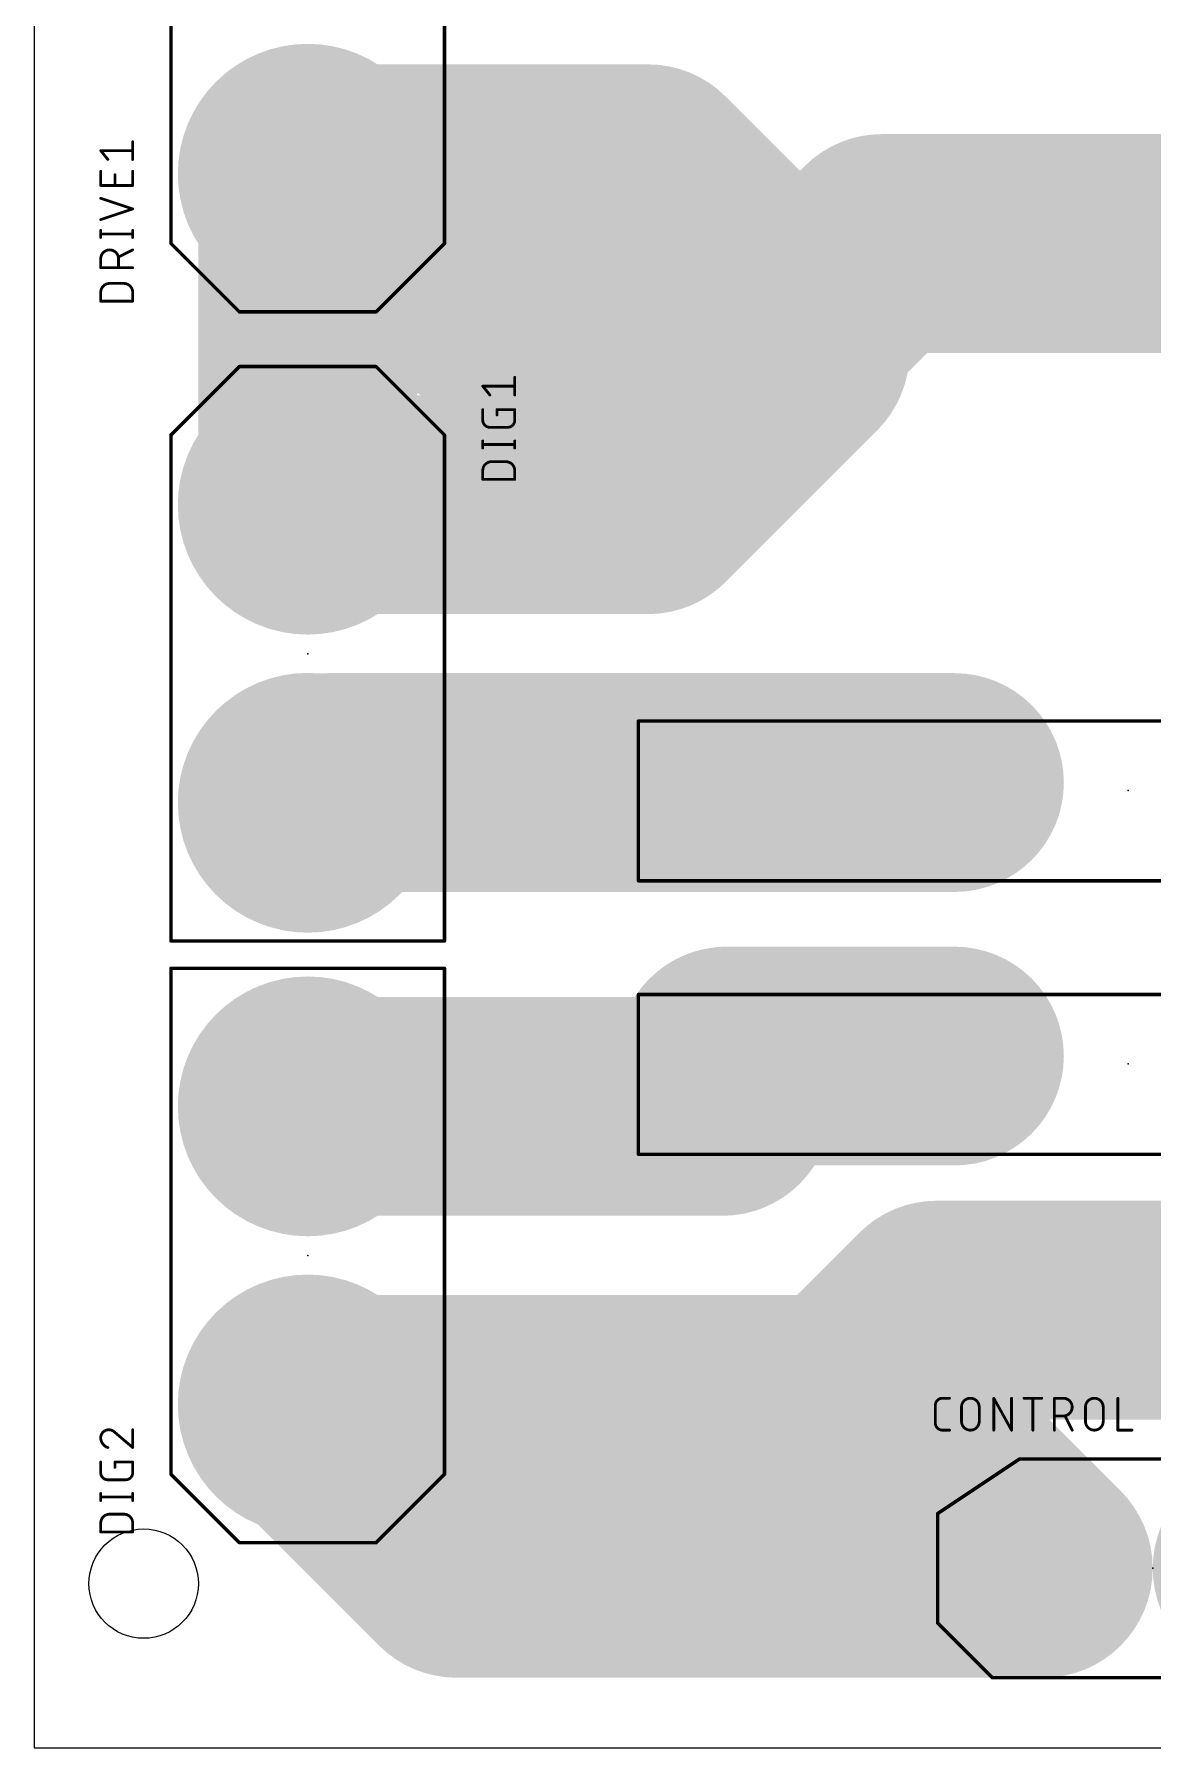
# Model space of a CAD drawing. Extents: x 0 to 150, y 0 to 100.
# Drawn here: x 0 to 40.9, y 0 to 62.6 of the extents above; entities that cross this region are included whole.
import ezdxf

# ---------------------------------------------------------------- set-up
doc = ezdxf.new("R2010")
doc.units = 0
for name, color, linetype in [('1', 22, 'CONTINUOUS'), ('16', 175, 'CONTINUOUS'), ('17', 82, 'CONTINUOUS'), ('18', 82, 'CONTINUOUS'), ('20', 30, 'CONTINUOUS'), ('21', 253, 'CONTINUOUS'), ('23', 7, 'CONTINUOUS')]:
    doc.layers.add(name, color=color, linetype=linetype)

# ---------------------------------------------------------------- blocks, each defined once
blk = doc.blocks.new('ROUNDP')
at = {"const_width": 0.5}
blk.add_lwpolyline([(0, -0.25, 1), (0, 0.25, 1), (0, -0.25)], format="xyb", dxfattribs=at)
blk = doc.blocks.new('ROUNDV')
at = {"const_width": 0.5}
blk.add_lwpolyline([(0, -0.25, 1), (0, 0.25, 1), (0, -0.25)], format="xyb", dxfattribs=at)

msp = doc.modelspace()

# ---------------------------------------------------------------- linework, layer by layer
at = {"layer": '1', "const_width": 8}
for points in [[(31, 55), (28, 52)], [(68, 55), (31, 55)], [(33, 16), (26, 9)], [(59, 16), (33, 16)], [(26, 9), (24, 9)]]:
    msp.add_lwpolyline(points, dxfattribs=at)
at = {"layer": '1', "const_width": 4}
for points in [[(31, 57, 1), (31, 53)], [(32.4142, 53.5858, 1), (29.5858, 56.4142)], [(26.5858, 53.4142, 1), (29.4142, 50.5858)], [(33, 18, 1), (33, 14)], [(34.4142, 14.5858, 1), (31.5858, 17.4142)], [(24, 11, 1), (24, 7)], [(26, 7, 1), (26, 11)], [(24.5858, 10.4142, 1), (27.4142, 7.5858)]]:
    msp.add_lwpolyline(points, format="xyb", dxfattribs=at)
at = {"layer": '16', "const_width": 8}
for points in [[(10, 57.55), (22.45, 57.55)], [(22.45, 57.55), (28, 52)], [(10, 45.45), (10, 56)], [(10, 56), (20, 51)], [(28, 52), (28, 51)], [(28, 51), (22.45, 45.45)], [(22.45, 45.45), (10, 45.45)], [(10.74, 35.29), (10, 34.55)], [(25.325, 35.29), (10.74, 35.29)], [(33.65, 35.29), (25.325, 35.29)], [(25.325, 25.29), (25.165, 23.45)], [(33.65, 25.29), (25.325, 25.29)], [(10, 23.45), (25.165, 23.45)], [(30.91, 12.55), (10, 12.55)], [(13.55, 9), (10, 12.55)], [(30.91, 12.55), (36.9, 6.56)], [(15.44, 6.56), (10, 12)], [(10, 12), (11, 12)], [(24, 9), (13.55, 9)], [(46.35, 8.01), (44.9, 6.56)], [(36.9, 6.56), (15.44, 6.56)], [(44.9, 6.56), (55.47, 6.56)]]:
    msp.add_lwpolyline(points, dxfattribs=at)
at = {"layer": '16', "const_width": 4}
for points in [[(10, 59.55, 1), (10, 55.55)], [(23.8642, 58.9642, 1), (21.0358, 56.1358)], [(22.45, 55.55, 1), (22.45, 59.55)], [(12, 56, 1), (8, 56)], [(10.8944, 57.7889, 1), (9.1056, 54.2111)], [(30, 52, 1), (26, 52)], [(26.5858, 50.5858, 1), (29.4142, 53.4142)], [(19.1056, 49.2111, 1), (20.8944, 52.7889)], [(29.4142, 49.5858, 1), (26.5858, 52.4142)], [(26, 51, 1), (30, 51)], [(10, 47.45, 1), (10, 43.45)], [(22.45, 43.45, 1), (22.45, 47.45)], [(21.0358, 46.8642, 1), (23.8642, 44.0358)], [(8, 45.45, 1), (12, 45.45)], [(10.74, 37.29, 1), (10.74, 33.29)], [(12.1542, 33.8758, 1), (9.3258, 36.7042)], [(25.325, 37.29, 1), (25.325, 33.29)], [(25.325, 33.29, 1), (25.325, 37.29)], [(33.65, 33.29, 1), (33.65, 37.29)], [(8.5858, 35.9642, 1), (11.4142, 33.1358)], [(25.325, 27.29, 1), (25.325, 23.29)], [(27.3175, 25.1167, 1), (23.3325, 25.4633)], [(33.65, 23.29, 1), (33.65, 27.29)], [(10, 25.45, 1), (10, 21.45)], [(25.165, 21.45, 1), (25.165, 25.45)], [(23.1725, 23.6233, 1), (27.1575, 23.2767)], [(10, 14.55, 1), (10, 10.55)], [(11.4142, 13.9642, 1), (8.5858, 11.1358)], [(32.3242, 13.9642, 1), (29.4958, 11.1358)], [(30.91, 10.55, 1), (30.91, 14.55)], [(11.4142, 13.4142, 1), (8.5858, 10.5858)], [(10, 14, 1), (10, 10)], [(11, 10, 1), (11, 14)], [(13.55, 11, 1), (13.55, 7)], [(24, 7, 1), (24, 11)], [(12.1358, 7.5858, 1), (14.9642, 10.4142)], [(15.44, 8.56, 1), (15.44, 4.56)], [(36.9, 4.56, 1), (36.9, 8.56)], [(44.9, 8.56, 1), (44.9, 4.56)], [(14.0258, 5.1458, 1), (16.8542, 7.9742)], [(35.4858, 5.1458, 1), (38.3142, 7.9742)]]:
    msp.add_lwpolyline(points, format="xyb", dxfattribs=at)
at = {"layer": '20'}
for p, q in [((0, 100), (0, 0)), ((0, 0), (150, 0))]:
    msp.add_line(p, q, dxfattribs=at)
msp.add_circle((4, 6), 2, dxfattribs=at)
at = {"layer": '21'}
for points, const_width in [([(5, 55), (5, 73.5)], 0.127), ([(15, 73.5), (15, 55)], 0.127), ([(2.6904, 58.0724), (2.4308, 58.3969)], 0.1016), ([(2.4308, 58.3969), (3.5992, 58.3969)], 0.1016), ([(3.5992, 58.0724), (3.5992, 58.7215)], 0.1016), ([(2.4308, 57.1222), (2.4308, 57.6414)], 0.1016), ([(3.5992, 57.6414), (3.5992, 57.1222)], 0.1016), ([(3.5992, 57.1222), (2.4308, 57.1222)], 0.1016), ([(2.9501, 57.1222), (2.9501, 57.5116)], 0.1016), ([(3.5992, 56.2634), (2.4308, 56.6528)], 0.1016), ([(2.4308, 55.8739), (3.5992, 56.2634)], 0.1016), ([(2.4308, 55.2191), (2.4308, 55.4788)], 0.1016), ([(2.4308, 55.349), (3.5992, 55.349)], 0.1016), ([(3.5992, 55.2191), (3.5992, 55.4788)], 0.1016), ([(3.5992, 54.7665), (3.0799, 54.5068)], 0.1016), ([(5, 55), (7.5, 52.5)], 0.127), ([(12.5, 52.5), (15, 55)], 0.127), ([(2.4308, 54.1174), (2.4308, 54.4419)], 0.1016), ([(3.5992, 54.1174), (2.4308, 54.1174)], 0.1016), ([(3.0799, 54.4419), (3.0799, 54.1174)], 0.1016), ([(2.4308, 52.8908), (2.4308, 53.2154)], 0.1016), ([(2.7554, 53.5399), (3.2746, 53.5399)], 0.1016), ([(3.5992, 53.2154), (3.5992, 52.8908)], 0.1016), ([(3.5992, 52.8908), (2.4308, 52.8908)], 0.1016), ([(7.5, 52.5), (12.5, 52.5)], 0.127), ([(7.5, 50.5), (5, 48)], 0.127), ([(12.5, 50.5), (7.5, 50.5)], 0.127), ([(15, 48), (12.5, 50.5)], 0.127), ([(17.5692, 49.4601), (17.5692, 50.1092)], 0.1016), ([(16.6604, 49.4601), (16.4008, 49.7846)], 0.1016), ([(16.4008, 49.7846), (17.5692, 49.7846)], 0.1016), ([(16.4008, 48.5386), (16.4008, 48.9281)], 0.1016), ([(16.9201, 48.7334), (16.9201, 48.9281)], 0.1016), ([(16.9201, 48.9281), (17.5692, 48.9281)], 0.1016), ([(17.5692, 48.9281), (17.5692, 48.5386)], 0.1016), ([(17.3096, 48.279), (16.6604, 48.279)], 0.1016), ([(5, 29.5), (5, 48)], 0.127), ([(15, 48), (15, 29.5)], 0.127), ([(16.4008, 47.5212), (16.4008, 47.7809)], 0.1016), ([(16.4008, 47.6511), (17.5692, 47.6511)], 0.1016), ([(17.5692, 47.5212), (17.5692, 47.7809)], 0.1016), ([(16.7254, 47.0231), (17.2446, 47.0231)], 0.1016), ([(16.4008, 46.374), (16.4008, 46.6986)], 0.1016), ([(17.5692, 46.374), (16.4008, 46.374)], 0.1016), ([(17.5692, 46.6986), (17.5692, 46.374)], 0.1016), ([(22.093, 37.539), (22.093, 31.699)], 0.127), ([(22.095, 37.54), (57.905, 37.54)], 0.127), ([(22.095, 31.698), (57.905, 31.698)], 0.127), ([(15, 29.5), (5, 29.5)], 0.127), ([(5, 10), (5, 28.5)], 0.127), ([(5, 28.5), (15, 28.5)], 0.127), ([(15, 28.5), (15, 10)], 0.127), ([(22.093, 27.539), (22.093, 21.699)], 0.127), ([(22.095, 27.54), (57.905, 27.54)], 0.127), ([(22.095, 21.698), (57.905, 21.698)], 0.127), ([(32.9508, 11.8704), (32.9508, 12.5196)], 0.1016), ([(33.2104, 12.7792), (33.4701, 12.7792)], 0.1016), ([(35.0877, 11.6108), (35.0877, 12.7792)], 0.1016), ([(35.0877, 12.7792), (35.7368, 11.6108)], 0.1016), ([(35.7368, 11.6108), (35.7368, 12.7792)], 0.1016), ([(36.1926, 12.7792), (36.8417, 12.7792)], 0.1016), ([(36.5172, 11.6108), (36.5172, 12.7792)], 0.1016), ([(37.3049, 11.6108), (37.3049, 12.7792)], 0.1016), ([(37.3049, 12.7792), (37.6294, 12.7792)], 0.1016), ([(39.6239, 12.7792), (39.6239, 11.6108)], 0.1016), ([(33.9066, 11.9354), (33.9066, 12.4546)], 0.1016), ([(34.5557, 12.4546), (34.5557, 11.9354)], 0.1016), ([(37.6294, 12.1301), (37.3049, 12.1301)], 0.1016), ([(37.954, 11.6108), (37.6943, 12.1301)], 0.1016), ([(38.4405, 11.9354), (38.4405, 12.4546)], 0.1016), ([(39.0896, 12.4546), (39.0896, 11.9354)], 0.1016), ([(2.9501, 11.5286), (3.5992, 10.9769)], 0.1016), ([(3.5992, 10.9769), (3.5992, 11.626)], 0.1016), ([(33.4701, 11.6108), (33.2104, 11.6108)], 0.1016), ([(39.6239, 11.6108), (40.1431, 11.6108)], 0.1016), ([(2.4308, 10.0554), (2.4308, 10.4449)], 0.1016), ([(2.9501, 10.2502), (2.9501, 10.4449)], 0.1016), ([(2.9501, 10.4449), (3.5992, 10.4449)], 0.1016), ([(3.5992, 10.4449), (3.5992, 10.0554)], 0.1016), ([(5, 10), (7.5, 7.5)], 0.127), ([(12.5, 7.5), (15, 10)], 0.127), ([(36.0325, 10.56), (33.0325, 8.56)], 0.127), ([(36.0325, 10.56), (48.7675, 10.56)], 0.127), ([(3.3396, 9.7958), (2.6904, 9.7958)], 0.1016), ([(2.4308, 9.038), (2.4308, 9.2977)], 0.1016), ([(2.4308, 9.1679), (3.5992, 9.1679)], 0.1016), ([(3.5992, 9.038), (3.5992, 9.2977)], 0.1016), ([(2.4308, 7.8908), (2.4308, 8.2154)], 0.1016), ([(2.7554, 8.5399), (3.2746, 8.5399)], 0.1016), ([(3.5992, 8.2154), (3.5992, 7.8908)], 0.1016), ([(33.0325, 4.56), (33.0325, 8.56)], 0.127), ([(3.5992, 7.8908), (2.4308, 7.8908)], 0.1016), ([(7.5, 7.5), (12.5, 7.5)], 0.127), ([(35.0325, 2.56), (33.0325, 4.56)], 0.127), ([(35.0325, 2.56), (48.7675, 2.56)], 0.127)]:
    msp.add_lwpolyline(points, dxfattribs=dict(at, const_width=const_width))
for points, const_width in [([(2.4506, 58.4128, 1), (2.411, 58.3811)], 0.0508), ([(2.4308, 58.4223, 1), (2.4308, 58.3715)], 0.0508), ([(3.6246, 58.7215, 1), (3.5738, 58.7215)], 0.0508), ([(3.5992, 58.3715, 1), (3.5992, 58.4223)], 0.0508), ([(2.4562, 57.6414, 1), (2.4054, 57.6414)], 0.0508), ([(2.6706, 58.0565, 1), (2.7103, 58.0883)], 0.0508), ([(3.5738, 58.0724, 1), (3.6246, 58.0724)], 0.0508), ([(3.6246, 57.6414, 1), (3.5738, 57.6414)], 0.0508), ([(2.4308, 57.1476, 1), (2.4308, 57.0968)], 0.0508), ([(2.4054, 57.1222, 1), (2.4562, 57.1222)], 0.0508), ([(2.9755, 57.5116, 1), (2.9247, 57.5116)], 0.0508), ([(2.9247, 57.1222, 1), (2.9755, 57.1222)], 0.0508), ([(3.5738, 57.1222, 1), (3.6246, 57.1222)], 0.0508), ([(3.5992, 57.0968, 1), (3.5992, 57.1476)], 0.0508), ([(2.4388, 56.6769, 1), (2.4228, 56.6287)], 0.0508), ([(2.4228, 55.898, 1), (2.4388, 55.8498)], 0.0508), ([(3.6072, 56.2393, 1), (3.5912, 56.2874)], 0.0508), ([(3.5912, 56.2393, 1), (3.6072, 56.2874)], 0.0508), ([(2.4562, 55.4788, 1), (2.4054, 55.4788)], 0.0508), ([(2.4054, 55.2191, 1), (2.4562, 55.2191)], 0.0508), ([(2.4308, 55.3743, 1), (2.4308, 55.3236)], 0.0508), ([(3.6246, 55.4788, 1), (3.5738, 55.4788)], 0.0508), ([(3.5738, 55.2191, 1), (3.6246, 55.2191)], 0.0508), ([(3.5992, 55.3236, 1), (3.5992, 55.3743)], 0.0508), ([(3.0799, 54.4419, 1), (2.4308, 54.4419)], 0.1016), ([(3.0686, 54.5295, 1), (3.0913, 54.4841)], 0.0508), ([(3.6106, 54.7438, 1), (3.5878, 54.7892)], 0.0508), ([(5.0225, 55.0225, 1), (4.9775, 54.9775)], 0.0635), ([(4.9683, 55, 1), (5.0317, 55)], 0.0635), ([(14.9682, 55, 1), (15.0318, 55)], 0.0635), ([(15.0225, 54.9775, 1), (14.9775, 55.0225)], 0.0635), ([(2.4562, 54.4419, 1), (2.4054, 54.4419)], 0.0508), ([(2.4054, 54.4419, 1), (2.4562, 54.4419)], 0.0508), ([(2.4308, 54.1428, 1), (2.4308, 54.092)], 0.0508), ([(2.4054, 54.1174, 1), (2.4562, 54.1174)], 0.0508), ([(3.1053, 54.4419, 1), (3.0545, 54.4419)], 0.0508), ([(3.0545, 54.4419, 1), (3.1053, 54.4419)], 0.0508), ([(3.0545, 54.1174, 1), (3.1053, 54.1174)], 0.0508), ([(3.5992, 54.092, 1), (3.5992, 54.1428)], 0.0508), ([(2.7554, 53.5399, 0.4142), (2.4308, 53.2154)], 0.1016), ([(2.4562, 53.2154, 1), (2.4054, 53.2154)], 0.0508), ([(2.7554, 53.5653, 1), (2.7554, 53.5145)], 0.0508), ([(2.7554, 53.5145, 1), (2.7554, 53.5653)], 0.0508), ([(3.5992, 53.2154, 0.4142), (3.2746, 53.5399)], 0.1016), ([(3.2746, 53.5653, 1), (3.2746, 53.5145)], 0.0508), ([(3.2746, 53.5145, 1), (3.2746, 53.5653)], 0.0508), ([(3.6246, 53.2154, 1), (3.5738, 53.2154)], 0.0508), ([(2.4054, 53.2154, 1), (2.4562, 53.2154)], 0.0508), ([(2.4308, 52.9162, 1), (2.4308, 52.8654)], 0.0508), ([(2.4054, 52.8908, 1), (2.4562, 52.8908)], 0.0508), ([(3.5738, 53.2154, 1), (3.6246, 53.2154)], 0.0508), ([(3.5738, 52.8908, 1), (3.6246, 52.8908)], 0.0508), ([(3.5992, 52.8654, 1), (3.5992, 52.9162)], 0.0508), ([(7.5, 52.5318, 1), (7.5, 52.4682)], 0.0635), ([(7.4775, 52.4775, 1), (7.5225, 52.5225)], 0.0635), ([(12.4775, 52.5225, 1), (12.5225, 52.4775)], 0.0635), ([(12.5, 52.4682, 1), (12.5, 52.5318)], 0.0635), ([(7.5, 50.5318, 1), (7.5, 50.4682)], 0.0635), ([(7.5225, 50.4775, 1), (7.4775, 50.5225)], 0.0635), ([(12.5225, 50.5225, 1), (12.4775, 50.4775)], 0.0635), ([(12.5, 50.4682, 1), (12.5, 50.5318)], 0.0635), ([(17.5946, 50.1092, 1), (17.5438, 50.1092)], 0.0508), ([(16.4206, 49.8005, 1), (16.381, 49.7688)], 0.0508), ([(16.4008, 49.81, 1), (16.4008, 49.7592)], 0.0508), ([(16.6406, 49.4442, 1), (16.6803, 49.476)], 0.0508), ([(17.5692, 49.7592, 1), (17.5692, 49.81)], 0.0508), ([(16.4262, 48.9281, 1), (16.3754, 48.9281)], 0.0508), ([(16.9455, 48.9281, 1), (16.8947, 48.9281)], 0.0508), ([(16.9201, 48.9535, 1), (16.9201, 48.9027)], 0.0508), ([(17.5438, 49.4601, 1), (17.5946, 49.4601)], 0.0508), ([(17.5946, 48.9281, 1), (17.5438, 48.9281)], 0.0508), ([(17.5692, 48.9027, 1), (17.5692, 48.9535)], 0.0508), ([(16.4008, 48.5386, 0.4142), (16.6604, 48.279)], 0.1016), ([(16.4262, 48.5386, 1), (16.3754, 48.5386)], 0.0508), ([(16.3754, 48.5386, 1), (16.4262, 48.5386)], 0.0508), ([(16.6604, 48.3044, 1), (16.6604, 48.2536)], 0.0508), ([(16.6604, 48.2536, 1), (16.6604, 48.3044)], 0.0508), ([(16.8947, 48.7334, 1), (16.9455, 48.7334)], 0.0508), ([(17.3096, 48.279, 0.4142), (17.5692, 48.5386)], 0.1016), ([(17.3096, 48.3044, 1), (17.3096, 48.2536)], 0.0508), ([(17.3096, 48.2536, 1), (17.3096, 48.3044)], 0.0508), ([(17.5946, 48.5386, 1), (17.5438, 48.5386)], 0.0508), ([(17.5438, 48.5386, 1), (17.5946, 48.5386)], 0.0508), ([(4.9775, 48.0225, 1), (5.0225, 47.9775)], 0.0635), ([(5.0317, 48, 1), (4.9683, 48)], 0.0635), ([(15.0318, 48, 1), (14.9682, 48)], 0.0635), ([(14.9775, 47.9775, 1), (15.0225, 48.0225)], 0.0635), ([(16.4262, 47.7809, 1), (16.3754, 47.7809)], 0.0508), ([(16.4008, 47.6765, 1), (16.4008, 47.6257)], 0.0508), ([(17.5946, 47.7809, 1), (17.5438, 47.7809)], 0.0508), ([(17.5692, 47.6257, 1), (17.5692, 47.6765)], 0.0508), ([(16.3754, 47.5212, 1), (16.4262, 47.5212)], 0.0508), ([(16.7254, 47.0231, 0.4142), (16.4008, 46.6986)], 0.1016), ([(16.7254, 47.0485, 1), (16.7254, 46.9977)], 0.0508), ([(16.7254, 46.9977, 1), (16.7254, 47.0485)], 0.0508), ([(17.5692, 46.6986, 0.4142), (17.2446, 47.0231)], 0.1016), ([(17.2446, 47.0485, 1), (17.2446, 46.9977)], 0.0508), ([(17.2446, 46.9977, 1), (17.2446, 47.0485)], 0.0508), ([(17.5438, 47.5212, 1), (17.5946, 47.5212)], 0.0508), ([(16.4262, 46.6986, 1), (16.3754, 46.6986)], 0.0508), ([(16.3754, 46.6986, 1), (16.4262, 46.6986)], 0.0508), ([(16.4008, 46.3994, 1), (16.4008, 46.3486)], 0.0508), ([(16.3754, 46.374, 1), (16.4262, 46.374)], 0.0508), ([(17.5946, 46.6986, 1), (17.5438, 46.6986)], 0.0508), ([(17.5438, 46.6986, 1), (17.5946, 46.6985)], 0.0508), ([(17.5438, 46.374, 1), (17.5946, 46.374)], 0.0508), ([(17.5692, 46.3486, 1), (17.5692, 46.3994)], 0.0508), ([(22.1247, 37.539, 1), (22.0613, 37.539)], 0.0635), ([(22.095, 37.5718, 1), (22.095, 37.5082)], 0.0635), ([(22.0613, 31.699, 1), (22.1247, 31.699)], 0.0635), ([(22.095, 31.7297, 1), (22.095, 31.6663)], 0.0635), ([(5, 29.5317, 1), (5, 29.4683)], 0.0635), ([(4.9683, 29.5, 1), (5.0317, 29.5)], 0.0635), ([(14.9682, 29.5, 1), (15.0318, 29.5)], 0.0635), ([(15, 29.4683, 1), (15, 29.5317)], 0.0635), ([(5, 28.5317, 1), (5, 28.4683)], 0.0635), ([(5.0317, 28.5, 1), (4.9683, 28.5)], 0.0635), ([(15.0318, 28.5, 1), (14.9682, 28.5)], 0.0635), ([(15, 28.4683, 1), (15, 28.5317)], 0.0635), ([(22.1247, 27.539, 1), (22.0613, 27.539)], 0.0635), ([(22.095, 27.5718, 1), (22.095, 27.5083)], 0.0635), ([(22.0613, 21.699, 1), (22.1247, 21.699)], 0.0635), ([(22.095, 21.7297, 1), (22.095, 21.6663)], 0.0635), ([(33.2104, 12.7792, 0.4142), (32.9508, 12.5196)], 0.1016), ([(32.9762, 12.5196, 1), (32.9254, 12.5196)], 0.0508), ([(32.9254, 12.5196, 1), (32.9762, 12.5196)], 0.0508), ([(33.2104, 12.8046, 1), (33.2104, 12.7538)], 0.0508), ([(33.2104, 12.7538, 1), (33.2104, 12.8046)], 0.0508), ([(33.4701, 12.7538, 1), (33.4701, 12.8046)], 0.0508), ([(34.5557, 12.4546, 1), (33.9066, 12.4546)], 0.1016), ([(35.1131, 12.7792, 1), (35.0623, 12.7792)], 0.0508), ([(35.1099, 12.7915, 1), (35.0655, 12.7669)], 0.0508), ([(35.7622, 12.7792, 1), (35.7114, 12.7792)], 0.0508), ([(36.1926, 12.8046, 1), (36.1926, 12.7538)], 0.0508), ([(36.5426, 12.7792, 1), (36.4918, 12.7792)], 0.0508), ([(36.8417, 12.7538, 1), (36.8417, 12.8046)], 0.0508), ([(37.3303, 12.7792, 1), (37.2795, 12.7792)], 0.0508), ([(37.3049, 12.8046, 1), (37.3049, 12.7538)], 0.0508), ([(37.6294, 12.1301, 1), (37.6294, 12.7792)], 0.1016), ([(37.6294, 12.8046, 1), (37.6294, 12.7538)], 0.0508), ([(37.6294, 12.7538, 1), (37.6294, 12.8046)], 0.0508), ([(39.0896, 12.4546, 1), (38.4405, 12.4546)], 0.1016), ([(39.6493, 12.7792, 1), (39.5985, 12.7792)], 0.0508), ([(32.9508, 11.8704, 0.4142), (33.2104, 11.6108)], 0.1016), ([(32.9762, 11.8704, 1), (32.9254, 11.8704)], 0.0508), ([(33.932, 12.4546, 1), (33.8812, 12.4546)], 0.0508), ([(33.8812, 12.4546, 1), (33.932, 12.4546)], 0.0508), ([(33.9066, 11.9354, 1), (34.5557, 11.9354)], 0.1016), ([(33.932, 11.9354, 1), (33.8812, 11.9354)], 0.0508), ([(33.8812, 11.9354, 1), (33.932, 11.9354)], 0.0508), ([(34.5811, 12.4546, 1), (34.5303, 12.4546)], 0.0508), ([(34.5303, 12.4546, 1), (34.5811, 12.4546)], 0.0508), ([(34.5811, 11.9354, 1), (34.5303, 11.9354)], 0.0508), ([(34.5303, 11.9354, 1), (34.5811, 11.9354)], 0.0508), ([(37.3049, 12.1555, 1), (37.3049, 12.1047)], 0.0508), ([(37.6294, 12.1555, 1), (37.6294, 12.1047)], 0.0508), ([(37.6294, 12.1047, 1), (37.6294, 12.1555)], 0.0508), ([(37.7171, 12.1414, 1), (37.6716, 12.1187)], 0.0508), ([(38.4659, 12.4546, 1), (38.4151, 12.4546)], 0.0508), ([(38.4151, 12.4546, 1), (38.4659, 12.4546)], 0.0508), ([(38.4405, 11.9354, 1), (39.0896, 11.9354)], 0.1016), ([(38.4659, 11.9354, 1), (38.4151, 11.9354)], 0.0508), ([(38.4151, 11.9354, 1), (38.4659, 11.9354)], 0.0508), ([(39.115, 12.4546, 1), (39.0642, 12.4546)], 0.0508), ([(39.0642, 12.4546, 1), (39.115, 12.4546)], 0.0508), ([(39.115, 11.9354, 1), (39.0642, 11.9354)], 0.0508), ([(39.0642, 11.9354, 1), (39.115, 11.9354)], 0.0508), ([(2.7229, 11.626, 0.4142), (2.4308, 11.3339)], 0.1016), ([(2.4308, 11.3339, 0.3252), (2.6904, 10.9769)], 0.1016), ([(2.4562, 11.3339, 1), (2.4054, 11.3339)], 0.0508), ([(2.4054, 11.3339, 1), (2.4562, 11.3339)], 0.0508), ([(2.9501, 11.5286, 0.2053), (2.7229, 11.626)], 0.1016), ([(2.7229, 11.6514, 1), (2.7229, 11.6006)], 0.0508), ([(2.7229, 11.6006, 1), (2.7229, 11.6514)], 0.0508), ([(2.9665, 11.548, 1), (2.9336, 11.5093)], 0.0508), ([(2.9317, 11.5111, 1), (2.9685, 11.5462)], 0.0508), ([(3.6246, 11.626, 1), (3.5738, 11.626)], 0.0508), ([(32.9254, 11.8704, 1), (32.9762, 11.8704)], 0.0508), ([(33.2104, 11.6362, 1), (33.2104, 11.5854)], 0.0508), ([(33.2104, 11.5854, 1), (33.2104, 11.6362)], 0.0508), ([(33.4701, 11.5854, 1), (33.4701, 11.6362)], 0.0508), ([(35.0623, 11.6108, 1), (35.1131, 11.6108)], 0.0508), ([(35.7114, 11.6108, 1), (35.7622, 11.6108)], 0.0508), ([(35.7146, 11.5985, 1), (35.759, 11.6231)], 0.0508), ([(36.4918, 11.6108, 1), (36.5426, 11.6108)], 0.0508), ([(37.2795, 11.6108, 1), (37.3303, 11.6108)], 0.0508), ([(37.9313, 11.5994, 1), (37.9767, 11.6222)], 0.0508), ([(39.6239, 11.6362, 1), (39.6239, 11.5854)], 0.0508), ([(39.5985, 11.6108, 1), (39.6493, 11.6108)], 0.0508), ([(40.1431, 11.5854, 1), (40.1431, 11.6362)], 0.0508), ([(2.6826, 10.9527, 1), (2.6983, 11.0011)], 0.0508), ([(3.5738, 10.9769, 1), (3.6246, 10.9769)], 0.0508), ([(3.5827, 10.9575, 1), (3.6157, 10.9962)], 0.0508), ([(2.4562, 10.4449, 1), (2.4054, 10.4449)], 0.0508), ([(2.4308, 10.0554, 0.4142), (2.6904, 9.7958)], 0.1016), ([(2.4562, 10.0554, 1), (2.4054, 10.0554)], 0.0508), ([(2.4054, 10.0554, 1), (2.4562, 10.0554)], 0.0508), ([(2.9755, 10.4449, 1), (2.9247, 10.4449)], 0.0508), ([(2.9501, 10.4703, 1), (2.9501, 10.4195)], 0.0508), ([(2.9247, 10.2502, 1), (2.9755, 10.2502)], 0.0508), ([(3.3396, 9.7958, 0.4142), (3.5992, 10.0554)], 0.1016), ([(3.6246, 10.4449, 1), (3.5738, 10.4449)], 0.0508), ([(3.6246, 10.0554, 1), (3.5738, 10.0554)], 0.0508), ([(3.5738, 10.0554, 1), (3.6246, 10.0554)], 0.0508), ([(3.5992, 10.4195, 1), (3.5992, 10.4703)], 0.0508), ([(5.0225, 10.0225, 1), (4.9775, 9.9775)], 0.0635), ([(4.9683, 10, 1), (5.0317, 10)], 0.0635), ([(14.9682, 10, 1), (15.0318, 10)], 0.0635), ([(15.0225, 9.9775, 1), (14.9775, 10.0225)], 0.0635), ([(36.0325, 10.5918, 1), (36.0325, 10.5282)], 0.0635), ([(36.0501, 10.5336, 1), (36.0149, 10.5864)], 0.0635), ([(2.6904, 9.8212, 1), (2.6904, 9.7704)], 0.0508), ([(2.6904, 9.7704, 1), (2.6904, 9.8212)], 0.0508), ([(3.3396, 9.8212, 1), (3.3396, 9.7704)], 0.0508), ([(3.3396, 9.7704, 1), (3.3396, 9.8212)], 0.0508), ([(2.4562, 9.2977, 1), (2.4054, 9.2977)], 0.0508), ([(2.4308, 9.1933, 1), (2.4308, 9.1425)], 0.0508), ([(2.4054, 9.038, 1), (2.4562, 9.038)], 0.0508), ([(3.6246, 9.2977, 1), (3.5738, 9.2977)], 0.0508), ([(3.5738, 9.038, 1), (3.6246, 9.038)], 0.0508), ([(3.5992, 9.1425, 1), (3.5992, 9.1933)], 0.0508), ([(2.7554, 8.5399, 0.4142), (2.4308, 8.2154)], 0.1016), ([(2.4562, 8.2154, 1), (2.4054, 8.2154)], 0.0508), ([(2.4054, 8.2154, 1), (2.4562, 8.2154)], 0.0508), ([(2.7554, 8.5653, 1), (2.7554, 8.5145)], 0.0508), ([(2.7554, 8.5145, 1), (2.7554, 8.5653)], 0.0508), ([(3.5992, 8.2154, 0.4142), (3.2746, 8.5399)], 0.1016), ([(3.2746, 8.5653, 1), (3.2746, 8.5145)], 0.0508), ([(3.2746, 8.5145, 1), (3.2746, 8.5653)], 0.0508), ([(3.6246, 8.2154, 1), (3.5738, 8.2154)], 0.0508), ([(3.5738, 8.2154, 1), (3.6246, 8.2154)], 0.0508), ([(33.0643, 8.56, 1), (33.0007, 8.56)], 0.0635), ([(33.0149, 8.5864, 1), (33.0501, 8.5336)], 0.0635), ([(2.4308, 7.9162, 1), (2.4308, 7.8654)], 0.0508), ([(2.4054, 7.8908, 1), (2.4562, 7.8908)], 0.0508), ([(3.5738, 7.8908, 1), (3.6246, 7.8908)], 0.0508), ([(3.5992, 7.8654, 1), (3.5992, 7.9162)], 0.0508), ([(7.5, 7.5317, 1), (7.5, 7.4683)], 0.0635), ([(7.4775, 7.4775, 1), (7.5225, 7.5225)], 0.0635), ([(12.4775, 7.5225, 1), (12.5225, 7.4775)], 0.0635), ([(12.5, 7.4683, 1), (12.5, 7.5317)], 0.0635), ([(33.055, 4.5825, 1), (33.01, 4.5375)], 0.0635), ([(33.0007, 4.56, 1), (33.0643, 4.56)], 0.0635), ([(35.0325, 2.5918, 1), (35.0325, 2.5282)], 0.0635), ([(35.01, 2.5375, 1), (35.055, 2.5825)], 0.0635)]:
    msp.add_lwpolyline(points, format="xyb", dxfattribs=dict(at, const_width=const_width))
at = {"layer": '23'}
for p in [(10, 40), (40, 35), (40, 25), (10, 18), (40.9, 6.56)]:
    msp.add_point(p, dxfattribs=at)

# ---------------------------------------------------------------- block references
at = {"layer": '17', "xscale": 9.5, "yscale": 9.5}
for p, rotation in [((10, 57.55), 90), ((10, 57.55), 90), ((10, 45.45), 270), ((10, 45.45), 270), ((10, 34.55), 270), ((10, 34.55), 270), ((10, 23.45), 90), ((10, 23.45), 90), ((10, 12.55), 90), ((10, 12.55), 90)]:
    msp.add_blockref('ROUNDP', p, dxfattribs=dict(at, rotation=rotation))
at = {"layer": '17'}
for p, xscale, yscale in [((25.325, 35.29), 4.876, 4.876), ((25.325, 35.29), 4.876, 4.876), ((33.65, 35.29), 4.876, 4.876), ((33.65, 35.29), 4.876, 4.876), ((25.325, 25.29), 4.876, 4.876), ((25.325, 25.29), 4.876, 4.876), ((33.65, 25.29), 4.876, 4.876), ((33.65, 25.29), 4.876, 4.876), ((36.9, 6.56), 7, 7), ((36.9, 6.56), 7, 7)]:
    msp.add_blockref('ROUNDP', p, dxfattribs=dict(at, xscale=xscale, yscale=yscale))
at = {"layer": '18', "xscale": 3, "yscale": 3}
for p in [(28, 52), (28, 52), (24, 9), (24, 9)]:
    msp.add_blockref('ROUNDV', p, dxfattribs=at)

doc.saveas('drawing.dxf')
